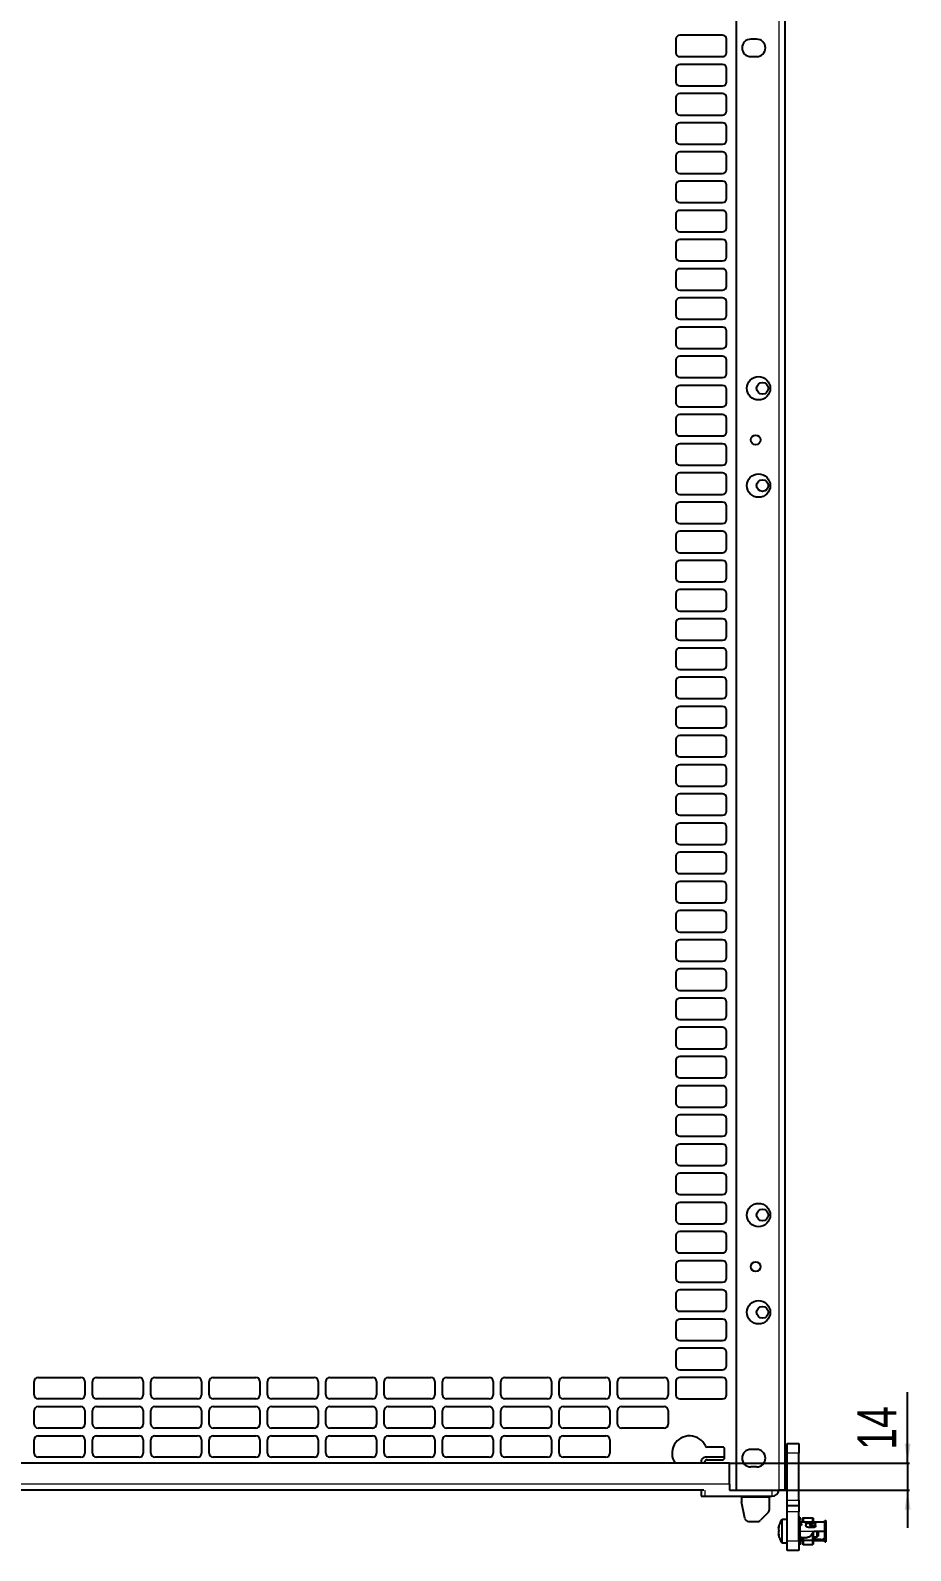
# Model space of a CAD drawing. Header units: millimetres. Extents: x -795 to 1020, y 148 to 1992.
# Drawn here: x 567 to 1020, y 325 to 1107 of the extents above; entities that cross this region are included whole.
import ezdxf

# ---------------------------------------------------------------- set-up
doc = ezdxf.new("R2010")
doc.units = ezdxf.units.MM
doc.layers.add('FORMAT', color=7, linetype='Continuous')
doc.styles.add('SLDTEXTSTYLE0', font='TXT', dxfattribs={"width": 0.75})
doc.dimstyles.new('SLDDIMSTYLE1', dxfattribs={"dimtxt": 20, "dimasz": 10, "dimexe": 0, "dimexo": 0.0625, "dimgap": 5, "dimtad": 2, "dimdec": 1, "dimrnd": 1e-09, "dimzin": 12, "dimdsep": 46, "dimtxsty": 'SLDTEXTSTYLE0', "dimsah": 1, "dimcen": 0.09, "dimadec": 0, "dimazin": 3, "dimtfac": 1, "dimtmove": 0, "dimatfit": 0, "dimfxl": 0, "dimfrac": 2, "dimtolj": 1, "dimtzin": 12, "dimarcsym": 0})

# ---------------------------------------------------------------- blocks, each defined once
blk = doc.blocks.new('_D_8')
at = {"layer": 'FORMAT'}
for p, q in [((1018.12, 370.13), (1018.12, 406.53)), ((926.48, 370.13), (1019.12, 370.13)), ((1018.12, 370.13), (1018.12, 356.13)), ((926.48, 356.13), (1019.12, 356.13)), ((1018.12, 356.13), (1018.12, 336.9))]:
    blk.add_line(p, q, dxfattribs=at)
for points in [[(1018.12, 370.13), (1019.66, 380.13), (1016.58, 380.13)], [(1018.12, 356.13), (1016.58, 346.13), (1019.66, 346.13)]]:
    blk.add_solid(points, dxfattribs=at)
at = {"layer": 'FORMAT', "insert": (992.34, 376.98), "char_height": 20, "attachment_point": 1, "rotation": 90, "style": 'SLDTEXTSTYLE0'}
blk.add_mtext('14', dxfattribs=at)

msp = doc.modelspace()

# ---------------------------------------------------------------- linework, layer by layer
at = {"color": 7, "linetype": 'Continuous', "lineweight": 25}
for p, q in [((954.97, 1839.14), (954.97, 356.14)), ((929.97, 1809.94), (929.97, 356.14)), ((898.97, 1102.14), (898.97, 1095.14)), ((922.97, 1104.14), (900.97, 1104.14)), ((924.97, 1095.14), (924.97, 1102.14)), ((940.47, 1102.14), (937.47, 1102.14)), ((898.97, 1087.14), (898.97, 1080.14)), ((900.97, 1093.14), (922.97, 1093.14)), ((922.97, 1089.14), (900.97, 1089.14)), ((924.97, 1080.14), (924.97, 1087.14)), ((937.47, 1093.14), (940.47, 1093.14)), ((898.97, 1072.14), (898.97, 1065.14)), ((900.97, 1078.14), (922.97, 1078.14)), ((922.97, 1074.14), (900.97, 1074.14)), ((924.97, 1065.14), (924.97, 1072.14)), ((900.97, 1063.14), (922.97, 1063.14)), ((898.97, 1057.14), (898.97, 1050.14)), ((922.97, 1059.14), (900.97, 1059.14)), ((924.97, 1050.14), (924.97, 1057.14)), ((900.97, 1048.14), (922.97, 1048.14)), ((898.97, 1042.14), (898.97, 1035.14)), ((922.97, 1044.14), (900.97, 1044.14)), ((924.97, 1035.14), (924.97, 1042.14)), ((900.97, 1033.14), (922.97, 1033.14)), ((898.97, 1027.14), (898.97, 1020.14)), ((922.97, 1029.14), (900.97, 1029.14)), ((924.97, 1020.14), (924.97, 1027.14)), ((900.97, 1018.14), (922.97, 1018.14)), ((898.97, 1012.14), (898.97, 1005.14)), ((922.97, 1014.14), (900.97, 1014.14)), ((924.97, 1005.14), (924.97, 1012.14)), ((900.97, 1003.14), (922.97, 1003.14)), ((898.97, 997.14), (898.97, 990.14)), ((922.97, 999.14), (900.97, 999.14)), ((924.97, 990.14), (924.97, 997.14)), ((900.97, 988.14), (922.97, 988.14)), ((898.97, 982.14), (898.97, 975.14)), ((922.97, 984.14), (900.97, 984.14)), ((924.97, 975.14), (924.97, 982.14)), ((900.97, 973.14), (922.97, 973.14)), ((922.97, 969.14), (900.97, 969.14)), ((898.97, 967.14), (898.97, 960.14)), ((924.97, 960.14), (924.97, 967.14)), ((900.97, 958.14), (922.97, 958.14)), ((922.97, 954.14), (900.97, 954.14)), ((898.97, 952.14), (898.97, 945.14)), ((924.97, 945.14), (924.97, 952.14)), ((900.97, 943.14), (922.97, 943.14)), ((922.97, 939.14), (900.97, 939.14)), ((898.97, 937.14), (898.97, 930.14)), ((924.97, 930.14), (924.97, 937.14)), ((900.97, 928.14), (922.97, 928.14)), ((922.97, 924.14), (900.97, 924.14)), ((898.97, 922.14), (898.97, 915.14)), ((924.97, 915.14), (924.97, 922.14)), ((898.97, 907.14), (898.97, 900.14)), ((900.97, 913.14), (922.97, 913.14)), ((922.97, 909.14), (900.97, 909.14)), ((924.97, 900.14), (924.97, 907.14)), ((898.97, 892.14), (898.97, 885.14)), ((900.97, 898.14), (922.97, 898.14)), ((922.97, 894.14), (900.97, 894.14)), ((924.97, 885.14), (924.97, 892.14)), ((900.97, 883.14), (922.97, 883.14)), ((898.97, 877.14), (898.97, 870.14)), ((922.97, 879.14), (900.97, 879.14)), ((924.97, 870.14), (924.97, 877.14)), ((900.97, 868.14), (922.97, 868.14)), ((898.97, 862.14), (898.97, 855.14)), ((922.97, 864.14), (900.97, 864.14)), ((924.97, 855.14), (924.97, 862.14)), ((900.97, 853.14), (922.97, 853.14)), ((898.97, 847.14), (898.97, 840.14)), ((922.97, 849.14), (900.97, 849.14)), ((924.97, 840.14), (924.97, 847.14)), ((900.97, 838.14), (922.97, 838.14)), ((898.97, 832.14), (898.97, 825.14)), ((922.97, 834.14), (900.97, 834.14)), ((924.97, 825.14), (924.97, 832.14)), ((900.97, 823.14), (922.97, 823.14)), ((898.97, 817.14), (898.97, 810.14)), ((922.97, 819.14), (900.97, 819.14)), ((924.97, 810.14), (924.97, 817.14)), ((900.97, 808.14), (922.97, 808.14)), ((898.97, 802.14), (898.97, 795.14)), ((922.97, 804.14), (900.97, 804.14)), ((924.97, 795.14), (924.97, 802.14)), ((900.97, 793.14), (922.97, 793.14)), ((898.97, 787.14), (898.97, 780.14)), ((922.97, 789.14), (900.97, 789.14)), ((924.97, 780.14), (924.97, 787.14)), ((900.97, 778.14), (922.97, 778.14)), ((922.97, 774.14), (900.97, 774.14)), ((898.97, 772.14), (898.97, 765.14)), ((924.97, 765.14), (924.97, 772.14)), ((900.97, 763.14), (922.97, 763.14)), ((922.97, 759.14), (900.97, 759.14)), ((898.97, 757.14), (898.97, 750.14)), ((924.97, 750.14), (924.97, 757.14)), ((900.97, 748.14), (922.97, 748.14)), ((922.97, 744.14), (900.97, 744.14)), ((898.97, 742.14), (898.97, 735.14)), ((924.97, 735.14), (924.97, 742.14)), ((898.97, 727.14), (898.97, 720.14)), ((900.97, 733.14), (922.97, 733.14)), ((922.97, 729.14), (900.97, 729.14)), ((924.97, 720.14), (924.97, 727.14)), ((898.97, 712.14), (898.97, 705.14)), ((900.97, 718.14), (922.97, 718.14)), ((922.97, 714.14), (900.97, 714.14)), ((924.97, 705.14), (924.97, 712.14)), ((898.97, 697.14), (898.97, 690.14)), ((900.97, 703.14), (922.97, 703.14)), ((922.97, 699.14), (900.97, 699.14)), ((924.97, 690.14), (924.97, 697.14)), ((900.97, 688.14), (922.97, 688.14)), ((898.97, 682.14), (898.97, 675.14)), ((922.97, 684.14), (900.97, 684.14)), ((924.97, 675.14), (924.97, 682.14)), ((900.97, 673.14), (922.97, 673.14)), ((898.97, 667.14), (898.97, 660.14)), ((922.97, 669.14), (900.97, 669.14)), ((924.97, 660.14), (924.97, 667.14)), ((900.97, 658.14), (922.97, 658.14)), ((898.97, 652.14), (898.97, 645.14)), ((922.97, 654.14), (900.97, 654.14)), ((924.97, 645.14), (924.97, 652.14)), ((900.97, 643.14), (922.97, 643.14)), ((898.97, 637.14), (898.97, 630.14)), ((922.97, 639.14), (900.97, 639.14)), ((924.97, 630.14), (924.97, 637.14)), ((900.97, 628.14), (922.97, 628.14)), ((898.97, 622.14), (898.97, 615.14)), ((922.97, 624.14), (900.97, 624.14)), ((924.97, 615.14), (924.97, 622.14)), ((900.97, 613.14), (922.97, 613.14)), ((898.97, 607.14), (898.97, 600.14)), ((922.97, 609.14), (900.97, 609.14)), ((924.97, 600.14), (924.97, 607.14)), ((900.97, 598.14), (922.97, 598.14)), ((922.97, 594.14), (900.97, 594.14)), ((898.97, 592.14), (898.97, 585.14)), ((924.97, 585.14), (924.97, 592.14)), ((900.97, 583.14), (922.97, 583.14)), ((922.97, 579.14), (900.97, 579.14)), ((898.97, 577.14), (898.97, 570.14)), ((924.97, 570.14), (924.97, 577.14)), ((900.97, 568.14), (922.97, 568.14)), ((922.97, 564.14), (900.97, 564.14)), ((898.97, 562.14), (898.97, 555.14)), ((924.97, 555.14), (924.97, 562.14)), ((898.97, 547.14), (898.97, 540.14)), ((900.97, 553.14), (922.97, 553.14)), ((922.97, 549.14), (900.97, 549.14)), ((924.97, 540.14), (924.97, 547.14)), ((898.97, 532.14), (898.97, 525.14)), ((900.97, 538.14), (922.97, 538.14)), ((922.97, 534.14), (900.97, 534.14)), ((924.97, 525.14), (924.97, 532.14)), ((898.97, 517.14), (898.97, 510.14)), ((900.97, 523.14), (922.97, 523.14)), ((922.97, 519.14), (900.97, 519.14)), ((924.97, 510.14), (924.97, 517.14)), ((900.97, 508.14), (922.97, 508.14)), ((898.97, 502.14), (898.97, 495.14)), ((922.97, 504.14), (900.97, 504.14)), ((924.97, 495.14), (924.97, 502.14)), ((900.97, 493.14), (922.97, 493.14)), ((898.97, 487.14), (898.97, 480.14)), ((922.97, 489.14), (900.97, 489.14)), ((924.97, 480.14), (924.97, 487.14)), ((900.97, 478.14), (922.97, 478.14)), ((898.97, 472.14), (898.97, 465.14)), ((922.97, 474.14), (900.97, 474.14)), ((924.97, 465.14), (924.97, 472.14)), ((900.97, 463.14), (922.97, 463.14)), ((898.97, 457.14), (898.97, 450.14)), ((922.97, 459.14), (900.97, 459.14)), ((924.97, 450.14), (924.97, 457.14)), ((900.97, 448.14), (922.97, 448.14)), ((898.97, 442.14), (898.97, 435.14)), ((922.97, 444.14), (900.97, 444.14)), ((924.97, 435.14), (924.97, 442.14)), ((900.97, 433.14), (922.97, 433.14)), ((898.97, 427.14), (898.97, 420.14)), ((922.97, 429.14), (900.97, 429.14)), ((924.97, 420.14), (924.97, 427.14)), ((900.97, 418.14), (922.97, 418.14)), ((568.97, 405.14), (568.97, 412.14)), ((570.97, 414.14), (592.97, 414.14)), ((594.97, 412.14), (594.97, 405.14)), ((598.97, 405.14), (598.97, 412.14)), ((600.97, 414.14), (622.97, 414.14)), ((624.97, 412.14), (624.97, 405.14)), ((628.97, 405.14), (628.97, 412.14)), ((630.97, 414.14), (652.97, 414.14)), ((654.97, 412.14), (654.97, 405.14)), ((658.97, 405.14), (658.97, 412.14)), ((660.97, 414.14), (682.97, 414.14)), ((684.97, 412.14), (684.97, 405.14)), ((688.97, 405.14), (688.97, 412.14)), ((690.97, 414.14), (712.97, 414.14)), ((714.97, 412.14), (714.97, 405.14)), ((718.97, 405.14), (718.97, 412.14)), ((720.97, 414.14), (742.97, 414.14)), ((744.97, 412.14), (744.97, 405.14)), ((748.97, 405.14), (748.97, 412.14)), ((750.97, 414.14), (772.97, 414.14)), ((774.97, 412.14), (774.97, 405.14)), ((778.97, 405.14), (778.97, 412.14)), ((780.97, 414.14), (802.97, 414.14)), ((804.97, 412.14), (804.97, 405.14)), ((808.97, 405.14), (808.97, 412.14)), ((810.97, 414.14), (832.97, 414.14)), ((834.97, 412.14), (834.97, 405.14)), ((838.97, 405.14), (838.97, 412.14)), ((840.97, 414.14), (862.97, 414.14)), ((864.97, 412.14), (864.97, 405.14)), ((868.97, 405.14), (868.97, 412.14)), ((870.97, 414.14), (892.97, 414.14)), ((894.97, 412.14), (894.97, 405.14)), ((898.97, 412.14), (898.97, 405.14)), ((922.97, 414.14), (900.97, 414.14)), ((924.97, 405.14), (924.97, 412.14)), ((592.97, 403.14), (570.97, 403.14)), ((570.97, 399.14), (592.97, 399.14)), ((622.97, 403.14), (600.97, 403.14)), ((600.97, 399.14), (622.97, 399.14)), ((652.97, 403.14), (630.97, 403.14)), ((630.97, 399.14), (652.97, 399.14)), ((682.97, 403.14), (660.97, 403.14)), ((660.97, 399.14), (682.97, 399.14)), ((712.97, 403.14), (690.97, 403.14)), ((690.97, 399.14), (712.97, 399.14)), ((742.97, 403.14), (720.97, 403.14)), ((720.97, 399.14), (742.97, 399.14)), ((772.97, 403.14), (750.97, 403.14)), ((750.97, 399.14), (772.97, 399.14)), ((802.97, 403.14), (780.97, 403.14)), ((780.97, 399.14), (802.97, 399.14)), ((832.97, 403.14), (810.97, 403.14)), ((810.97, 399.14), (832.97, 399.14)), ((862.97, 403.14), (840.97, 403.14)), ((840.97, 399.14), (862.97, 399.14)), ((892.97, 403.14), (870.97, 403.14)), ((870.97, 399.14), (892.97, 399.14)), ((900.97, 403.14), (922.97, 403.14)), ((568.97, 390.14), (568.97, 397.14)), ((594.97, 397.14), (594.97, 390.14)), ((598.97, 390.14), (598.97, 397.14)), ((624.97, 397.14), (624.97, 390.14)), ((628.97, 390.14), (628.97, 397.14)), ((654.97, 397.14), (654.97, 390.14)), ((658.97, 390.14), (658.97, 397.14)), ((684.97, 397.14), (684.97, 390.14)), ((688.97, 390.14), (688.97, 397.14)), ((714.97, 397.14), (714.97, 390.14)), ((718.97, 390.14), (718.97, 397.14)), ((744.97, 397.14), (744.97, 390.14)), ((748.97, 390.14), (748.97, 397.14)), ((774.97, 397.14), (774.97, 390.14)), ((778.97, 390.14), (778.97, 397.14)), ((804.97, 397.14), (804.97, 390.14)), ((808.97, 390.14), (808.97, 397.14)), ((834.97, 397.14), (834.97, 390.14)), ((838.97, 390.14), (838.97, 397.14)), ((864.97, 397.14), (864.97, 390.14)), ((868.97, 390.14), (868.97, 397.14)), ((894.97, 397.14), (894.97, 390.14)), ((592.97, 388.14), (570.97, 388.14)), ((570.97, 384.14), (592.97, 384.14)), ((622.97, 388.14), (600.97, 388.14)), ((600.97, 384.14), (622.97, 384.14)), ((652.97, 388.14), (630.97, 388.14)), ((630.97, 384.14), (652.97, 384.14)), ((682.97, 388.14), (660.97, 388.14)), ((660.97, 384.14), (682.97, 384.14)), ((712.97, 388.14), (690.97, 388.14)), ((690.97, 384.14), (712.97, 384.14)), ((742.97, 388.14), (720.97, 388.14)), ((720.97, 384.14), (742.97, 384.14)), ((772.97, 388.14), (750.97, 388.14)), ((750.97, 384.14), (772.97, 384.14)), ((802.97, 388.14), (780.97, 388.14)), ((780.97, 384.14), (802.97, 384.14)), ((832.97, 388.14), (810.97, 388.14)), ((810.97, 384.14), (832.97, 384.14)), ((862.97, 388.14), (840.97, 388.14)), ((840.97, 384.14), (862.97, 384.14)), ((892.97, 388.14), (870.97, 388.14)), ((568.97, 375.14), (568.97, 382.14)), ((594.97, 382.14), (594.97, 375.14)), ((598.97, 375.14), (598.97, 382.14)), ((624.97, 382.14), (624.97, 375.14)), ((628.97, 375.14), (628.97, 382.14)), ((654.97, 382.14), (654.97, 375.14)), ((658.97, 375.14), (658.97, 382.14)), ((684.97, 382.14), (684.97, 375.14)), ((688.97, 375.14), (688.97, 382.14)), ((714.97, 382.14), (714.97, 375.14)), ((718.97, 375.14), (718.97, 382.14)), ((744.97, 382.14), (744.97, 375.14)), ((748.97, 375.14), (748.97, 382.14)), ((774.97, 382.14), (774.97, 375.14)), ((778.97, 375.14), (778.97, 382.14)), ((804.97, 382.14), (804.97, 375.14)), ((808.97, 375.14), (808.97, 382.14)), ((834.97, 382.14), (834.97, 375.14)), ((838.97, 375.14), (838.97, 382.14)), ((864.97, 382.14), (864.97, 375.14)), ((922.97, 378.38), (915.02, 378.38)), ((923.97, 372.88), (923.97, 377.38)), ((940.47, 377.14), (937.47, 377.14)), ((956.12, 380.14), (962.12, 380.14)), ((956.12, 375.14), (956.12, 380.14)), ((956.12, 351.14), (956.12, 375.14)), ((962.12, 380.14), (962.12, 375.14)), ((962.12, 351.14), (962.12, 375.14)), ((926.47, 370.13), (297.47, 370.13)), ((592.97, 373.14), (570.97, 373.14)), ((622.97, 373.14), (600.97, 373.14)), ((652.97, 373.14), (630.97, 373.14)), ((682.97, 373.14), (660.97, 373.14)), ((712.97, 373.14), (690.97, 373.14)), ((742.97, 373.14), (720.97, 373.14)), ((772.97, 373.14), (750.97, 373.14)), ((802.97, 373.14), (780.97, 373.14)), ((832.97, 373.14), (810.97, 373.14)), ((862.97, 373.14), (840.97, 373.14)), ((912.02, 371.14), (912.02, 370.13)), ((913.45, 370.13), (914.11, 371.3)), ((923.97, 373.14), (914.02, 373.14)), ((915.02, 371.88), (922.97, 371.88)), ((926.47, 359.23), (926.47, 370.13)), ((940.47, 368.14), (937.47, 368.14)), ((956.12, 367.64), (954.97, 367.64)), ((913.39, 356.13), (310.04, 356.13)), ((912.02, 356.13), (912.02, 353.14)), ((912.02, 353.14), (914.02, 353.14)), ((914.02, 353.14), (948.37, 353.14)), ((926.47, 359.23), (926.47, 356.13)), ((926.47, 356.14), (929.97, 356.14)), ((929.97, 356.14), (951.87, 356.14)), ((932.72, 353.14), (932.72, 352.54)), ((932.72, 352.54), (932.72, 350.14)), ((946.87, 353.14), (946.87, 352.54)), ((946.87, 352.54), (946.87, 345.97)), ((954.97, 356.14), (951.87, 356.14)), ((954.97, 357.64), (956.12, 357.64)), ((934.4, 341.75), (932.72, 350.14)), ((946.28, 344.55), (942.45, 340.72)), ((956.12, 348.14), (956.12, 351.14)), ((962.12, 348.14), (956.12, 348.14)), ((956.12, 345.14), (956.12, 348.14)), ((956.12, 330.14), (956.12, 345.14)), ((962.12, 351.14), (962.12, 348.14)), ((962.12, 348.14), (962.12, 345.14)), ((962.12, 330.14), (962.12, 345.14)), ((936.36, 340.14), (941.04, 340.14)), ((951.7, 336.99), (951.73, 336.99)), ((956.12, 341.14), (953.79, 341.14)), ((962.62, 342.24), (962.12, 342.24)), ((962.12, 340.77), (962.62, 340.77)), ((962.12, 339.46), (962.62, 339.46)), ((962.62, 342.24), (962.62, 340.77)), ((962.62, 339.46), (962.62, 340.77)), ((962.62, 339.46), (962.62, 335.14)), ((962.92, 338.14), (962.66, 338.14)), ((962.82, 339.99), (973.42, 339.99)), ((963.07, 338.99), (962.82, 338.99)), ((963.07, 338.59), (962.82, 338.59)), ((963.07, 338.09), (962.82, 338.09)), ((962.92, 338.09), (962.92, 338.59)), ((963.62, 338.63), (963.62, 338.51)), ((964.12, 341.85), (964.32, 341.98)), ((964.12, 339.99), (964.12, 341.85)), ((964.32, 341.98), (964.32, 339.99)), ((964.32, 341.98), (969.4, 341.98)), ((965.72, 338.89), (965.72, 338.21)), ((966.92, 339.53), (970.22, 339.53)), ((968.64, 339.08), (966.92, 339.08)), ((966.92, 337.19), (970.22, 337.19)), ((967.79, 338.33), (967.79, 338.36)), ((967.83, 338.19), (968.07, 337.9)), ((969.4, 339.99), (969.4, 341.98)), ((969.4, 341.98), (969.52, 341.76)), ((969.4, 337.19), (969.4, 337.96)), ((969.52, 341.76), (969.52, 339.99)), ((969.52, 337.91), (969.52, 337.19)), ((970.72, 339.3), (970.72, 339.09)), ((970.72, 337.96), (970.72, 339.09)), ((970.72, 337.96), (970.72, 337.63)), ((973.42, 339.99), (975.42, 339.99)), ((975.62, 340.57), (976.12, 340.57)), ((975.62, 339.96), (975.62, 340.57)), ((976.12, 340.57), (976.12, 339.29)), ((976.12, 339.29), (976.12, 335.14)), ((953.79, 329.14), (956.12, 329.14)), ((956.12, 325.14), (956.12, 330.14)), ((962.62, 335.14), (962.12, 335.14)), ((962.12, 333.83), (962.62, 333.83)), ((962.62, 333.3), (962.12, 333.3)), ((962.12, 330.14), (962.12, 325.14)), ((962.62, 335.14), (962.82, 335.14)), ((962.62, 333.83), (962.62, 333.3)), ((962.62, 333.7), (962.82, 333.69)), ((962.62, 333.3), (962.62, 328.04)), ((962.62, 332.14), (962.86, 332.14)), ((962.82, 332.39), (962.82, 335.14)), ((962.92, 331.69), (962.82, 331.69)), ((964.12, 330.79), (962.82, 330.79)), ((962.82, 330.29), (964.12, 330.29)), ((962.92, 330.99), (962.92, 332.01)), ((962.92, 330.99), (964.12, 330.99)), ((965.72, 331.64), (963.57, 331.64)), ((964.12, 330.46), (964.12, 331.64)), ((964.32, 330.44), (964.12, 330.46)), ((964.12, 328.43), (964.12, 330.46)), ((964.32, 328.29), (964.12, 328.43)), ((964.32, 331.64), (964.32, 330.44)), ((964.32, 330.44), (969.4, 330.44)), ((964.32, 330.44), (964.32, 328.29)), ((964.32, 328.29), (969.4, 328.29)), ((968.66, 333.14), (969.82, 335.14)), ((968.66, 333.14), (969.4, 333.14)), ((969.4, 333.14), (969.4, 334.42)), ((969.4, 330.44), (969.4, 333.14)), ((969.52, 333.14), (969.4, 333.14)), ((969.52, 330.47), (969.4, 330.44)), ((969.4, 328.29), (969.4, 330.44)), ((969.52, 328.52), (969.4, 328.29)), ((969.52, 334.62), (969.52, 333.14)), ((969.52, 333.14), (969.52, 330.47)), ((969.52, 332.14), (971.62, 332.14)), ((970.72, 331.6), (969.52, 331.48)), ((970.22, 331.2), (969.52, 331.2)), ((973.42, 330.79), (969.52, 330.79)), ((969.52, 330.47), (969.52, 328.52)), ((969.52, 330.29), (973.42, 330.29)), ((969.82, 335.14), (975.42, 335.14)), ((970.72, 331.6), (970.72, 332.14)), ((970.72, 331.43), (970.72, 331.6)), ((971.62, 332.14), (971.62, 335.14)), ((971.62, 332.14), (972.12, 332.64)), ((972.12, 335.14), (972.12, 332.64)), ((973.42, 330.79), (973.42, 330.29)), ((973.42, 330.29), (975.42, 330.29)), ((974.92, 331.2), (974.92, 330.74)), ((975.42, 331.2), (974.92, 331.2)), ((974.92, 330.74), (975.42, 330.74)), ((975.42, 335.14), (976.12, 335.14)), ((975.42, 330.74), (975.42, 331.2)), ((975.62, 335.01), (975.62, 335.14)), ((975.62, 335.01), (976.12, 335.01)), ((975.62, 333.31), (975.62, 335.01)), ((975.62, 333.31), (976.12, 333.31)), ((975.62, 329.71), (975.62, 333.31)), ((975.62, 329.71), (976.12, 329.71)), ((976.12, 335.14), (976.12, 335.01)), ((976.12, 335.01), (976.12, 333.31)), ((976.12, 333.31), (976.12, 329.71)), ((962.12, 325.14), (956.12, 325.14)), ((962.12, 328.04), (962.62, 328.04))]:
    msp.add_line(p, q, dxfattribs=at)
at = {"color": 8, "linetype": 'Continuous', "lineweight": 18}
for p, q in [((951.87, 1809.94), (951.87, 356.14)), ((962.12, 375.14), (956.12, 375.14)), ((926.47, 359.23), (297.47, 359.23)), ((914.02, 353.14), (914.02, 356.13)), ((932.72, 352.54), (946.87, 352.54)), ((948.37, 356.14), (948.37, 353.14)), ((956.12, 351.14), (962.12, 351.14)), ((962.12, 345.14), (956.12, 345.14)), ((953.35, 329.37), (953.35, 340.91)), ((953.79, 329.14), (953.79, 341.14)), ((962.82, 339.99), (962.82, 338.99)), ((962.82, 338.09), (962.82, 335.14)), ((963.07, 338.59), (963.07, 338.99)), ((966.92, 339.53), (966.92, 339.08)), ((970.22, 339.08), (970.22, 339.53)), ((975.42, 335.14), (975.42, 339.99)), ((956.12, 330.14), (962.12, 330.14)), ((962.82, 335.14), (969.82, 335.14)), ((962.82, 331.69), (962.82, 330.79)), ((975.42, 331.39), (975.42, 335.14))]:
    msp.add_line(p, q, dxfattribs=at)
at = {"color": 7, "linetype": 'Continuous', "lineweight": 25, "flags": 128}
for points in [[(962.62, 338.61), (962.68, 338.6), (962.82, 338.59)], [(962.62, 338.21), (962.62, 338.19), (962.63, 338.17), (962.65, 338.15), (962.68, 338.13), (962.71, 338.11), (962.74, 338.1), (962.78, 338.09), (962.82, 338.09)], [(962.92, 338.26), (962.87, 338.18), (962.86, 338.14)], [(962.62, 331.66), (962.68, 331.68), (962.82, 331.69)], [(962.62, 330.76), (962.68, 330.78), (962.82, 330.79)], [(975.42, 330.29), (975.55, 330.3), (975.62, 330.32)]]:
    msp.add_lwpolyline(points, dxfattribs=at)
at = {"color": 7, "linetype": 'Continuous', "lineweight": 25}
for centre, radius in [((941.47, 922.64), 6), ((943.47, 922.64), 3), ((939.97, 896.14), 2.5), ((941.47, 872.64), 6), ((943.47, 872.64), 3), ((941.47, 497.64), 6), ((943.47, 497.64), 3), ((939.97, 471.14), 2.5), ((941.47, 447.64), 6), ((943.47, 447.64), 3)]:
    msp.add_circle(centre, radius, dxfattribs=at)
for centre, radius, start, end in [((900.97, 1102.14), 2, 90, 180), ((922.97, 1102.14), 2, 0, 90), ((937.47, 1097.64), 4.5, 90, 270), ((940.47, 1097.64), 4.5, 270, 90), ((900.97, 1095.14), 2, 180, 270), ((922.97, 1095.14), 2, 270, 0), ((900.97, 1087.14), 2, 90, 180), ((922.97, 1087.14), 2, 0, 90), ((900.97, 1080.14), 2, 180, 270), ((922.97, 1080.14), 2, 270, 0), ((900.97, 1072.14), 2, 90, 180), ((922.97, 1072.14), 2, 0, 90), ((900.97, 1065.14), 2, 180, 270), ((922.97, 1065.14), 2, 270, 0), ((900.97, 1057.14), 2, 90, 180), ((922.97, 1057.14), 2, 0, 90), ((900.97, 1050.14), 2, 180, 270), ((922.97, 1050.14), 2, 270, 0), ((900.97, 1042.14), 2, 90, 180), ((922.97, 1042.14), 2, 0, 90), ((900.97, 1035.14), 2, 180, 270), ((922.97, 1035.14), 2, 270, 0), ((900.97, 1027.14), 2, 90, 180), ((922.97, 1027.14), 2, 0, 90), ((900.97, 1020.14), 2, 180, 270), ((922.97, 1020.14), 2, 270, 0), ((900.97, 1012.14), 2, 90, 180), ((922.97, 1012.14), 2, 0, 90), ((900.97, 1005.14), 2, 180, 270), ((922.97, 1005.14), 2, 270, 0), ((900.97, 997.14), 2, 90, 180), ((922.97, 997.14), 2, 0, 90), ((900.97, 990.14), 2, 180, 270), ((922.97, 990.14), 2, 270, 0), ((900.97, 982.14), 2, 90, 180), ((922.97, 982.14), 2, 0, 90), ((900.97, 975.14), 2, 180, 270), ((900.97, 967.14), 2, 90, 180), ((922.97, 975.14), 2, 270, 0), ((922.97, 967.14), 2, 0, 90), ((900.97, 960.14), 2, 180, 270), ((900.97, 952.14), 2, 90, 180), ((922.97, 960.14), 2, 270, 0), ((922.97, 952.14), 2, 0, 90), ((900.97, 945.14), 2, 180, 270), ((900.97, 937.14), 2, 90, 180), ((922.97, 945.14), 2, 270, 0), ((922.97, 937.14), 2, 0, 90), ((900.97, 930.14), 2, 180, 270), ((922.97, 930.14), 2, 270, 0), ((900.97, 922.14), 2, 90, 180), ((922.97, 922.14), 2, 0, 90), ((900.97, 915.14), 2, 180, 270), ((922.97, 915.14), 2, 270, 0), ((900.97, 907.14), 2, 90, 180), ((922.97, 907.14), 2, 0, 90), ((900.97, 900.14), 2, 180, 270), ((922.97, 900.14), 2, 270, 0), ((900.97, 892.14), 2, 90, 180), ((922.97, 892.14), 2, 0, 90), ((900.97, 885.14), 2, 180, 270), ((922.97, 885.14), 2, 270, 0), ((900.97, 877.14), 2, 90, 180), ((922.97, 877.14), 2, 0, 90), ((900.97, 870.14), 2, 180, 270), ((922.97, 870.14), 2, 270, 0), ((900.97, 862.14), 2, 90, 180), ((922.97, 862.14), 2, 0, 90), ((900.97, 855.14), 2, 180, 270), ((922.97, 855.14), 2, 270, 0), ((900.97, 847.14), 2, 90, 180), ((922.97, 847.14), 2, 0, 90), ((900.97, 840.14), 2, 180, 270), ((922.97, 840.14), 2, 270, 0), ((900.97, 832.14), 2, 90, 180), ((922.97, 832.14), 2, 0, 90), ((900.97, 825.14), 2, 180, 270), ((922.97, 825.14), 2, 270, 0), ((900.97, 817.14), 2, 90, 180), ((922.97, 817.14), 2, 0, 90), ((900.97, 810.14), 2, 180, 270), ((922.97, 810.14), 2, 270, 0), ((900.97, 802.14), 2, 90, 180), ((922.97, 802.14), 2, 0, 90), ((900.97, 795.14), 2, 180, 270), ((922.97, 795.14), 2, 270, 0), ((900.97, 787.14), 2, 90, 180), ((922.97, 787.14), 2, 0, 90), ((900.97, 780.14), 2, 180, 270), ((900.97, 772.14), 2, 90, 180), ((922.97, 780.14), 2, 270, 0), ((922.97, 772.14), 2, 0, 90), ((900.97, 765.14), 2, 180, 270), ((900.97, 757.14), 2, 90, 180), ((922.97, 765.14), 2, 270, 0), ((922.97, 757.14), 2, 0, 90), ((900.97, 750.14), 2, 180, 270), ((900.97, 742.14), 2, 90, 180), ((922.97, 750.14), 2, 270, 0), ((922.97, 742.14), 2, 0, 90), ((900.97, 735.14), 2, 180, 270), ((922.97, 735.14), 2, 270, 0), ((900.97, 727.14), 2, 90, 180), ((922.97, 727.14), 2, 0, 90), ((900.97, 720.14), 2, 180, 270), ((922.97, 720.14), 2, 270, 0), ((900.97, 712.14), 2, 90, 180), ((922.97, 712.14), 2, 0, 90), ((900.97, 705.14), 2, 180, 270), ((922.97, 705.14), 2, 270, 0), ((900.97, 697.14), 2, 90, 180), ((922.97, 697.14), 2, 0, 90), ((900.97, 690.14), 2, 180, 270), ((922.97, 690.14), 2, 270, 0), ((900.97, 682.14), 2, 90, 180), ((922.97, 682.14), 2, 0, 90), ((900.97, 675.14), 2, 180, 270), ((922.97, 675.14), 2, 270, 0), ((900.97, 667.14), 2, 90, 180), ((922.97, 667.14), 2, 0, 90), ((900.97, 660.14), 2, 180, 270), ((922.97, 660.14), 2, 270, 0), ((900.97, 652.14), 2, 90, 180), ((922.97, 652.14), 2, 0, 90), ((900.97, 645.14), 2, 180, 270), ((922.97, 645.14), 2, 270, 0), ((900.97, 637.14), 2, 90, 180), ((922.97, 637.14), 2, 0, 90), ((900.97, 630.14), 2, 180, 270), ((922.97, 630.14), 2, 270, 0), ((900.97, 622.14), 2, 90, 180), ((922.97, 622.14), 2, 0, 90), ((900.97, 615.14), 2, 180, 270), ((922.97, 615.14), 2, 270, 0), ((900.97, 607.14), 2, 90, 180), ((922.97, 607.14), 2, 0, 90), ((900.97, 600.14), 2, 180, 270), ((900.97, 592.14), 2, 90, 180), ((922.97, 600.14), 2, 270, 0), ((922.97, 592.14), 2, 0, 90), ((900.97, 585.14), 2, 180, 270), ((900.97, 577.14), 2, 90, 180), ((922.97, 585.14), 2, 270, 0), ((922.97, 577.14), 2, 0, 90), ((900.97, 570.14), 2, 180, 270), ((900.97, 562.14), 2, 90, 180), ((922.97, 570.14), 2, 270, 0), ((922.97, 562.14), 2, 0, 90), ((900.97, 555.14), 2, 180, 270), ((922.97, 555.14), 2, 270, 0), ((900.97, 547.14), 2, 90, 180), ((922.97, 547.14), 2, 0, 90), ((900.97, 540.14), 2, 180, 270), ((922.97, 540.14), 2, 270, 0), ((900.97, 532.14), 2, 90, 180), ((922.97, 532.14), 2, 0, 90), ((900.97, 525.14), 2, 180, 270), ((922.97, 525.14), 2, 270, 0), ((900.97, 517.14), 2, 90, 180), ((922.97, 517.14), 2, 0, 90), ((900.97, 510.14), 2, 180, 270), ((922.97, 510.14), 2, 270, 0), ((900.97, 502.14), 2, 90, 180), ((922.97, 502.14), 2, 0, 90), ((900.97, 495.14), 2, 180, 270), ((922.97, 495.14), 2, 270, 0), ((900.97, 487.14), 2, 90, 180), ((922.97, 487.14), 2, 0, 90), ((900.97, 480.14), 2, 180, 270), ((922.97, 480.14), 2, 270, 0), ((900.97, 472.14), 2, 90, 180), ((922.97, 472.14), 2, 0, 90), ((900.97, 465.14), 2, 180, 270), ((922.97, 465.14), 2, 270, 0), ((900.97, 457.14), 2, 90, 180), ((922.97, 457.14), 2, 0, 90), ((900.97, 450.14), 2, 180, 270), ((922.97, 450.14), 2, 270, 0), ((900.97, 442.14), 2, 90, 180), ((922.97, 442.14), 2, 0, 90), ((900.97, 435.14), 2, 180, 270), ((922.97, 435.14), 2, 270, 0), ((900.97, 427.14), 2, 90, 180), ((922.97, 427.14), 2, 0, 90), ((900.97, 420.14), 2, 180, 270), ((922.97, 420.14), 2, 270, 0), ((570.97, 412.14), 2, 90, 180), ((592.97, 412.14), 2, 0, 90), ((600.97, 412.14), 2, 90, 180), ((622.97, 412.14), 2, 0, 90), ((630.97, 412.14), 2, 90, 180), ((652.97, 412.14), 2, 0, 90), ((660.97, 412.14), 2, 90, 180), ((682.97, 412.14), 2, 0, 90), ((690.97, 412.14), 2, 90, 180), ((712.97, 412.14), 2, 0, 90), ((720.97, 412.14), 2, 90, 180), ((742.97, 412.14), 2, 0, 90), ((750.97, 412.14), 2, 90, 180), ((772.97, 412.14), 2, 0, 90), ((780.97, 412.14), 2, 90, 180), ((802.97, 412.14), 2, 0, 90), ((810.97, 412.14), 2, 90, 180), ((832.97, 412.14), 2, 0, 90), ((840.97, 412.14), 2, 90, 180), ((862.97, 412.14), 2, 0, 90), ((870.97, 412.14), 2, 90, 180), ((892.97, 412.14), 2, 0, 90), ((900.97, 412.14), 2, 90, 180), ((922.97, 412.14), 2, 0, 90), ((570.97, 405.14), 2, 180, 270), ((570.97, 397.14), 2, 90, 180), ((592.97, 405.14), 2, 270, 0), ((592.97, 397.14), 2, 0, 90), ((600.97, 405.14), 2, 180, 270), ((600.97, 397.14), 2, 90, 180), ((622.97, 405.14), 2, 270, 0), ((622.97, 397.14), 2, 0, 90), ((630.97, 405.14), 2, 180, 270), ((630.97, 397.14), 2, 90, 180), ((652.97, 405.14), 2, 270, 0), ((652.97, 397.14), 2, 0, 90), ((660.97, 405.14), 2, 180, 270), ((660.97, 397.14), 2, 90, 180), ((682.97, 405.14), 2, 270, 0), ((682.97, 397.14), 2, 0, 90), ((690.97, 405.14), 2, 180, 270), ((690.97, 397.14), 2, 90, 180), ((712.97, 405.14), 2, 270, 0), ((712.97, 397.14), 2, 0, 90), ((720.97, 405.14), 2, 180, 270), ((720.97, 397.14), 2, 90, 180), ((742.97, 405.14), 2, 270, 0), ((742.97, 397.14), 2, 0, 90), ((750.97, 405.14), 2, 180, 270), ((750.97, 397.14), 2, 90, 180), ((772.97, 405.14), 2, 270, 0), ((772.97, 397.14), 2, 0, 90), ((780.97, 405.14), 2, 180, 270), ((780.97, 397.14), 2, 90, 180), ((802.97, 405.14), 2, 270, 0), ((802.97, 397.14), 2, 0, 90), ((810.97, 405.14), 2, 180, 270), ((810.97, 397.14), 2, 90, 180), ((832.97, 405.14), 2, 270, 0), ((832.97, 397.14), 2, 0, 90), ((840.97, 405.14), 2, 180, 270), ((840.97, 397.14), 2, 90, 180), ((862.97, 405.14), 2, 270, 0), ((862.97, 397.14), 2, 0, 90), ((870.97, 405.14), 2, 180, 270), ((870.97, 397.14), 2, 90, 180), ((892.97, 405.14), 2, 270, 0), ((892.97, 397.14), 2, 0, 90), ((900.97, 405.14), 2, 180, 270), ((922.97, 405.14), 2, 270, 0), ((570.97, 390.14), 2, 180, 270), ((570.97, 382.14), 2, 90, 180), ((592.97, 390.14), 2, 270, 0), ((592.97, 382.14), 2, 0, 90), ((600.97, 390.14), 2, 180, 270), ((600.97, 382.14), 2, 90, 180), ((622.97, 390.14), 2, 270, 0), ((622.97, 382.14), 2, 0, 90), ((630.97, 390.14), 2, 180, 270), ((630.97, 382.14), 2, 90, 180), ((652.97, 390.14), 2, 270, 0), ((652.97, 382.14), 2, 0, 90), ((660.97, 390.14), 2, 180, 270), ((660.97, 382.14), 2, 90, 180), ((682.97, 390.14), 2, 270, 0), ((682.97, 382.14), 2, 0, 90), ((690.97, 390.14), 2, 180, 270), ((690.97, 382.14), 2, 90, 180), ((712.97, 390.14), 2, 270, 0), ((712.97, 382.14), 2, 0, 90), ((720.97, 390.14), 2, 180, 270), ((720.97, 382.14), 2, 90, 180), ((742.97, 390.14), 2, 270, 0), ((742.97, 382.14), 2, 0, 90), ((750.97, 390.14), 2, 180, 270), ((750.97, 382.14), 2, 90, 180), ((772.97, 390.14), 2, 270, 0), ((772.97, 382.14), 2, 0, 90), ((780.97, 390.14), 2, 180, 270), ((780.97, 382.14), 2, 90, 180), ((802.97, 390.14), 2, 270, 0), ((802.97, 382.14), 2, 0, 90), ((810.97, 390.14), 2, 180, 270), ((810.97, 382.14), 2, 90, 180), ((832.97, 390.14), 2, 270, 0), ((832.97, 382.14), 2, 0, 90), ((840.97, 390.14), 2, 180, 270), ((840.97, 382.14), 2, 90, 180), ((862.97, 390.14), 2, 270, 0), ((862.97, 382.14), 2, 0, 90), ((870.97, 390.14), 2, 180, 270), ((892.97, 390.14), 2, 270, 0), ((905.97, 375.13), 9, 25.15066, 213.74899), ((570.97, 375.14), 2, 180, 270), ((592.97, 375.14), 2, 270, 0), ((600.97, 375.14), 2, 180, 270), ((622.97, 375.14), 2, 270, 0), ((630.97, 375.14), 2, 180, 270), ((652.97, 375.14), 2, 270, 0), ((660.97, 375.14), 2, 180, 270), ((682.97, 375.14), 2, 270, 0), ((690.97, 375.14), 2, 180, 270), ((712.97, 375.14), 2, 270, 0), ((720.97, 375.14), 2, 180, 270), ((742.97, 375.14), 2, 270, 0), ((750.97, 375.14), 2, 180, 270), ((772.97, 375.14), 2, 270, 0), ((780.97, 375.14), 2, 180, 270), ((802.97, 375.14), 2, 270, 0), ((810.97, 375.14), 2, 180, 270), ((832.97, 375.14), 2, 270, 0), ((840.97, 375.14), 2, 180, 270), ((862.97, 375.14), 2, 270, 0), ((915.02, 379.38), 1, 205.15066, 270), ((922.97, 377.38), 1, 0, 90), ((937.47, 372.64), 4.5, 90, 270), ((940.47, 372.64), 4.5, 270, 90), ((914.02, 371.14), 2, 90, 180), ((915.02, 370.88), 1, 90, 154.84934), ((922.97, 372.88), 1, 270, 0), ((948.37, 356.74), 3.6, 270, 350.40593), ((944.87, 345.97), 2, 315, 0), ((936.36, 342.14), 2, 191.30993, 270), ((941.04, 342.14), 2, 270, 315), ((961.52, 335.14), 10, 144.74847, 168.98794), ((953.79, 340.6), 0.54, 90, 144.74847), ((962.82, 340.19), 0.2, 180, 270), ((962.8, 339.17), 0.183, 187.33387, 275.81244), ((975.42, 339.29), 0.7, 360, 90), ((961.52, 335.14), 10, 191.01947, 215.25153), ((953.79, 329.68), 0.54, 215.25153, 270), ((962.72, 332.06), 0.0996, 125.53317, 176.07208), ((962.82, 330.09), 0.2, 90, 180), ((963.57, 332.39), 0.75, 180, 270), ((965.72, 332.39), 0.75, 270, 285.04836), ((975.42, 330.99), 0.2, 270, 360)]:
    msp.add_arc(centre, radius, start, end, dxfattribs=at)
for points, knots in [([(951.7, 337), (951.7, 337), (951.69, 337.02), (951.75, 337.27), (951.83, 337.51), (951.89, 337.66), (951.91, 337.71), (951.92, 337.71), (951.92, 337.71), (951.92, 337.69), (951.91, 337.65), (951.87, 337.46), (951.79, 337.1), (951.71, 336.65), (951.69, 336.25), (951.71, 335.91), (951.79, 335.74), (951.87, 335.6), (951.9, 335.54), (951.91, 335.49), (951.92, 335.46), (951.92, 335.44), (951.91, 335.4), (951.9, 335.32), (951.82, 335.12), (951.73, 334.88), (951.69, 334.48), (951.71, 333.98), (951.78, 333.55), (951.85, 333.21), (951.88, 333.09), (951.9, 333.01), (951.91, 332.95), (951.92, 332.9), (951.92, 332.89), (951.92, 332.89)], [0, 0, 0, 0, 0.038395, 0.101606, 0.171866, 0.187862, 0.204006, 0.207638, 0.210677, 0.21372, 0.218356, 0.231131, 0.28809, 0.360901, 0.404711, 0.448836, 0.549423, 0.579372, 0.5944, 0.600457, 0.603752, 0.607074, 0.610825, 0.617556, 0.643246, 0.744679, 0.792601, 0.841136, 0.935328, 0.958581, 0.973366, 0.983098, 0.992885, 0.996792, 1, 1, 1, 1]), ([(963.07, 338.99), (963.13, 338.98), (963.25, 338.98), (963.42, 338.92), (963.54, 338.83), (963.61, 338.73), (963.62, 338.66), (963.62, 338.63)], [0, 0, 0, 0, 0.2143929, 0.4287887, 0.6430611, 0.8568545, 1, 1, 1, 1]), ([(963.58, 338.36), (963.55, 338.4), (963.51, 338.47), (963.37, 338.54), (963.21, 338.58), (963.11, 338.59), (963.07, 338.59)], [0, 0, 0, 0, 0.252501, 0.531568, 0.811143, 1, 1, 1, 1]), ([(963.62, 338.51), (963.61, 338.46), (963.6, 338.37), (963.51, 338.25), (963.37, 338.15), (963.21, 338.1), (963.11, 338.09), (963.07, 338.09)], [0, 0, 0, 0, 0.214305, 0.42865, 0.642279, 0.856223, 1, 1, 1, 1]), ([(965.72, 338.89), (965.73, 338.97), (965.76, 339.14), (965.96, 339.33), (966.25, 339.46), (966.59, 339.52), (966.82, 339.53), (966.92, 339.53)], [0, 0, 0, 0, 0.212833, 0.42585, 0.635542, 0.846587, 1, 1, 1, 1]), ([(966.92, 339.08), (966.78, 339.08), (966.51, 339.07), (966.15, 338.97), (965.88, 338.82), (965.74, 338.63), (965.72, 338.48), (965.72, 338.42)], [0, 0, 0, 0, 0.2128745, 0.4257668, 0.6379374, 0.8473525, 1, 1, 1, 1]), ([(966.92, 337.19), (966.78, 337.2), (966.51, 337.22), (966.15, 337.41), (965.88, 337.67), (965.74, 337.96), (965.72, 338.14), (965.72, 338.21)], [0, 0, 0, 0, 0.213238, 0.42649, 0.63916, 0.849598, 1, 1, 1, 1]), ([(968.19, 338.87), (968.15, 338.84), (968.05, 338.79), (967.92, 338.67), (967.83, 338.54), (967.79, 338.44), (967.79, 338.38), (967.79, 338.36)], [0, 0, 0, 0, 0.225867, 0.451734, 0.677598, 0.903479, 1, 1, 1, 1]), ([(967.79, 338.33), (967.8, 338.29), (967.81, 338.22), (967.88, 338.14), (967.99, 338.11), (968.1, 338.11), (968.17, 338.13), (968.19, 338.14)], [0, 0, 0, 0, 0.225883, 0.451767, 0.67765, 0.903524, 1, 1, 1, 1]), ([(968.07, 337.9), (968.08, 337.89), (968.09, 337.87), (968.11, 337.86), (968.11, 337.86)], [0, 0, 0, 0, 0.872289, 1, 1, 1, 1]), ([(968.44, 337.83), (968.4, 337.82), (968.3, 337.79), (968.18, 337.81), (968.13, 337.84), (968.11, 337.86)], [0, 0, 0, 0, 0.369126, 0.738256, 1, 1, 1, 1]), ([(970.72, 339.09), (970.22, 339.15), (969.55, 339.24), (968.65, 339.13), (968.35, 338.96), (968.19, 338.87)], [0, 0, 0, 0, 0.587693, 0.790818, 1, 1, 1, 1]), ([(970.72, 337.96), (970.22, 338.06), (969.55, 338.21), (968.65, 338.32), (968.35, 338.2), (968.19, 338.14)], [0, 0, 0, 0, 0.5876932, 0.7908183, 1, 1, 1, 1]), ([(970.72, 337.67), (970.29, 337.76), (969.7, 337.9), (968.88, 338.01), (968.59, 337.89), (968.44, 337.83)], [0, 0, 0, 0, 0.56666, 0.780905, 1, 1, 1, 1]), ([(970.22, 339.53), (970.27, 339.53), (970.39, 339.53), (970.54, 339.49), (970.65, 339.43), (970.71, 339.37), (970.72, 339.32), (970.72, 339.3)], [0, 0, 0, 0, 0.214445, 0.428893, 0.643239, 0.857188, 1, 1, 1, 1]), ([(970.72, 337.63), (970.71, 337.58), (970.7, 337.49), (970.62, 337.35), (970.49, 337.25), (970.35, 337.2), (970.26, 337.19), (970.22, 337.19)], [0, 0, 0, 0, 0.214373, 0.428779, 0.642592, 0.856666, 1, 1, 1, 1]), ([(951.72, 333.7), (951.71, 333.67), (951.69, 333.62), (951.69, 333.45), (951.72, 333.32), (951.72, 333.29)], [0, 0, 0, 0, 0.3874757, 0.8827868, 1, 1, 1, 1]), ([(951.92, 332.89), (951.92, 332.88), (951.92, 332.87), (951.91, 332.87), (951.87, 332.92), (951.78, 333.09), (951.72, 333.25), (951.69, 333.31), (951.7, 333.25), (951.7, 333.23)], [0, 0, 0, 0, 0.0148838, 0.0358172, 0.0938232, 0.3530997, 0.6615741, 0.8569358, 1, 1, 1, 1]), ([(962.62, 333.43), (962.62, 333.44), (962.62, 333.45), (962.64, 333.48), (962.67, 333.5), (962.75, 333.49), (962.79, 333.49), (962.82, 333.49)], [0, 0, 0, 0, 0.195302, 0.377541, 0.538909, 0.761383, 1, 1, 1, 1]), ([(962.62, 332.36), (962.62, 332.37), (962.62, 332.39), (962.64, 332.42), (962.68, 332.45), (962.75, 332.46), (962.8, 332.47), (962.83, 332.48)], [0, 0, 0, 0, 0.187462, 0.362386, 0.517277, 0.750642, 1, 1, 1, 1]), ([(968.66, 333.14), (968.49, 332.92), (968.14, 332.48), (967.16, 332.01), (966.4, 331.8), (965.91, 331.66)], [0, 0, 0, 0, 0.254027, 0.526591, 1, 1, 1, 1]), ([(970.72, 331.43), (970.71, 331.41), (970.7, 331.35), (970.62, 331.28), (970.49, 331.23), (970.35, 331.2), (970.26, 331.2), (970.22, 331.2)], [0, 0, 0, 0, 0.214295, 0.42863, 0.64223, 0.856153, 1, 1, 1, 1]), ([(973.42, 330.79), (973.7, 330.81), (974.2, 330.86), (974.7, 331.09), (974.92, 331.2)], [0, 0, 0, 0, 0.559868, 1, 1, 1, 1]), ([(973.42, 330.29), (973.7, 330.32), (974.2, 330.38), (974.7, 330.63), (974.92, 330.74)], [0, 0, 0, 0, 0.559911, 1, 1, 1, 1]), ([(975.42, 330.29), (975.42, 330.32), (975.42, 330.38), (975.42, 330.63), (975.42, 330.74)], [0, 0, 0, 0, 0.559866, 1, 1, 1, 1])]:
    msp.add_open_spline(points, degree=3, knots=knots, dxfattribs=at)
at = {"color": 8, "linetype": 'Continuous', "lineweight": 18}
msp.add_open_spline([(968.19, 338.14), (968.24, 338.09), (968.3, 338), (968.39, 337.9), (968.43, 337.85), (968.44, 337.83)], degree=3, knots=[0, 0, 0, 0, 0.502362, 0.815418, 1, 1, 1, 1], dxfattribs=at)

# ---------------------------------------------------------------- dimensions: what is measured, and where the dimension line sits
at = {"layer": 'FORMAT'}
dim = msp.add_linear_dim(base=(1018.12, 356.13), p1=(926.47, 370.13), p2=(926.47, 356.13), angle=90, dimstyle='SLDDIMSTYLE1', dxfattribs=at)
dim.commit()
dim.dimension.update_dxf_attribs({"geometry": '_D_8', "text_midpoint": (1018.12, 391.76), "dimtype": 160})

doc.saveas('drawing.dxf')
